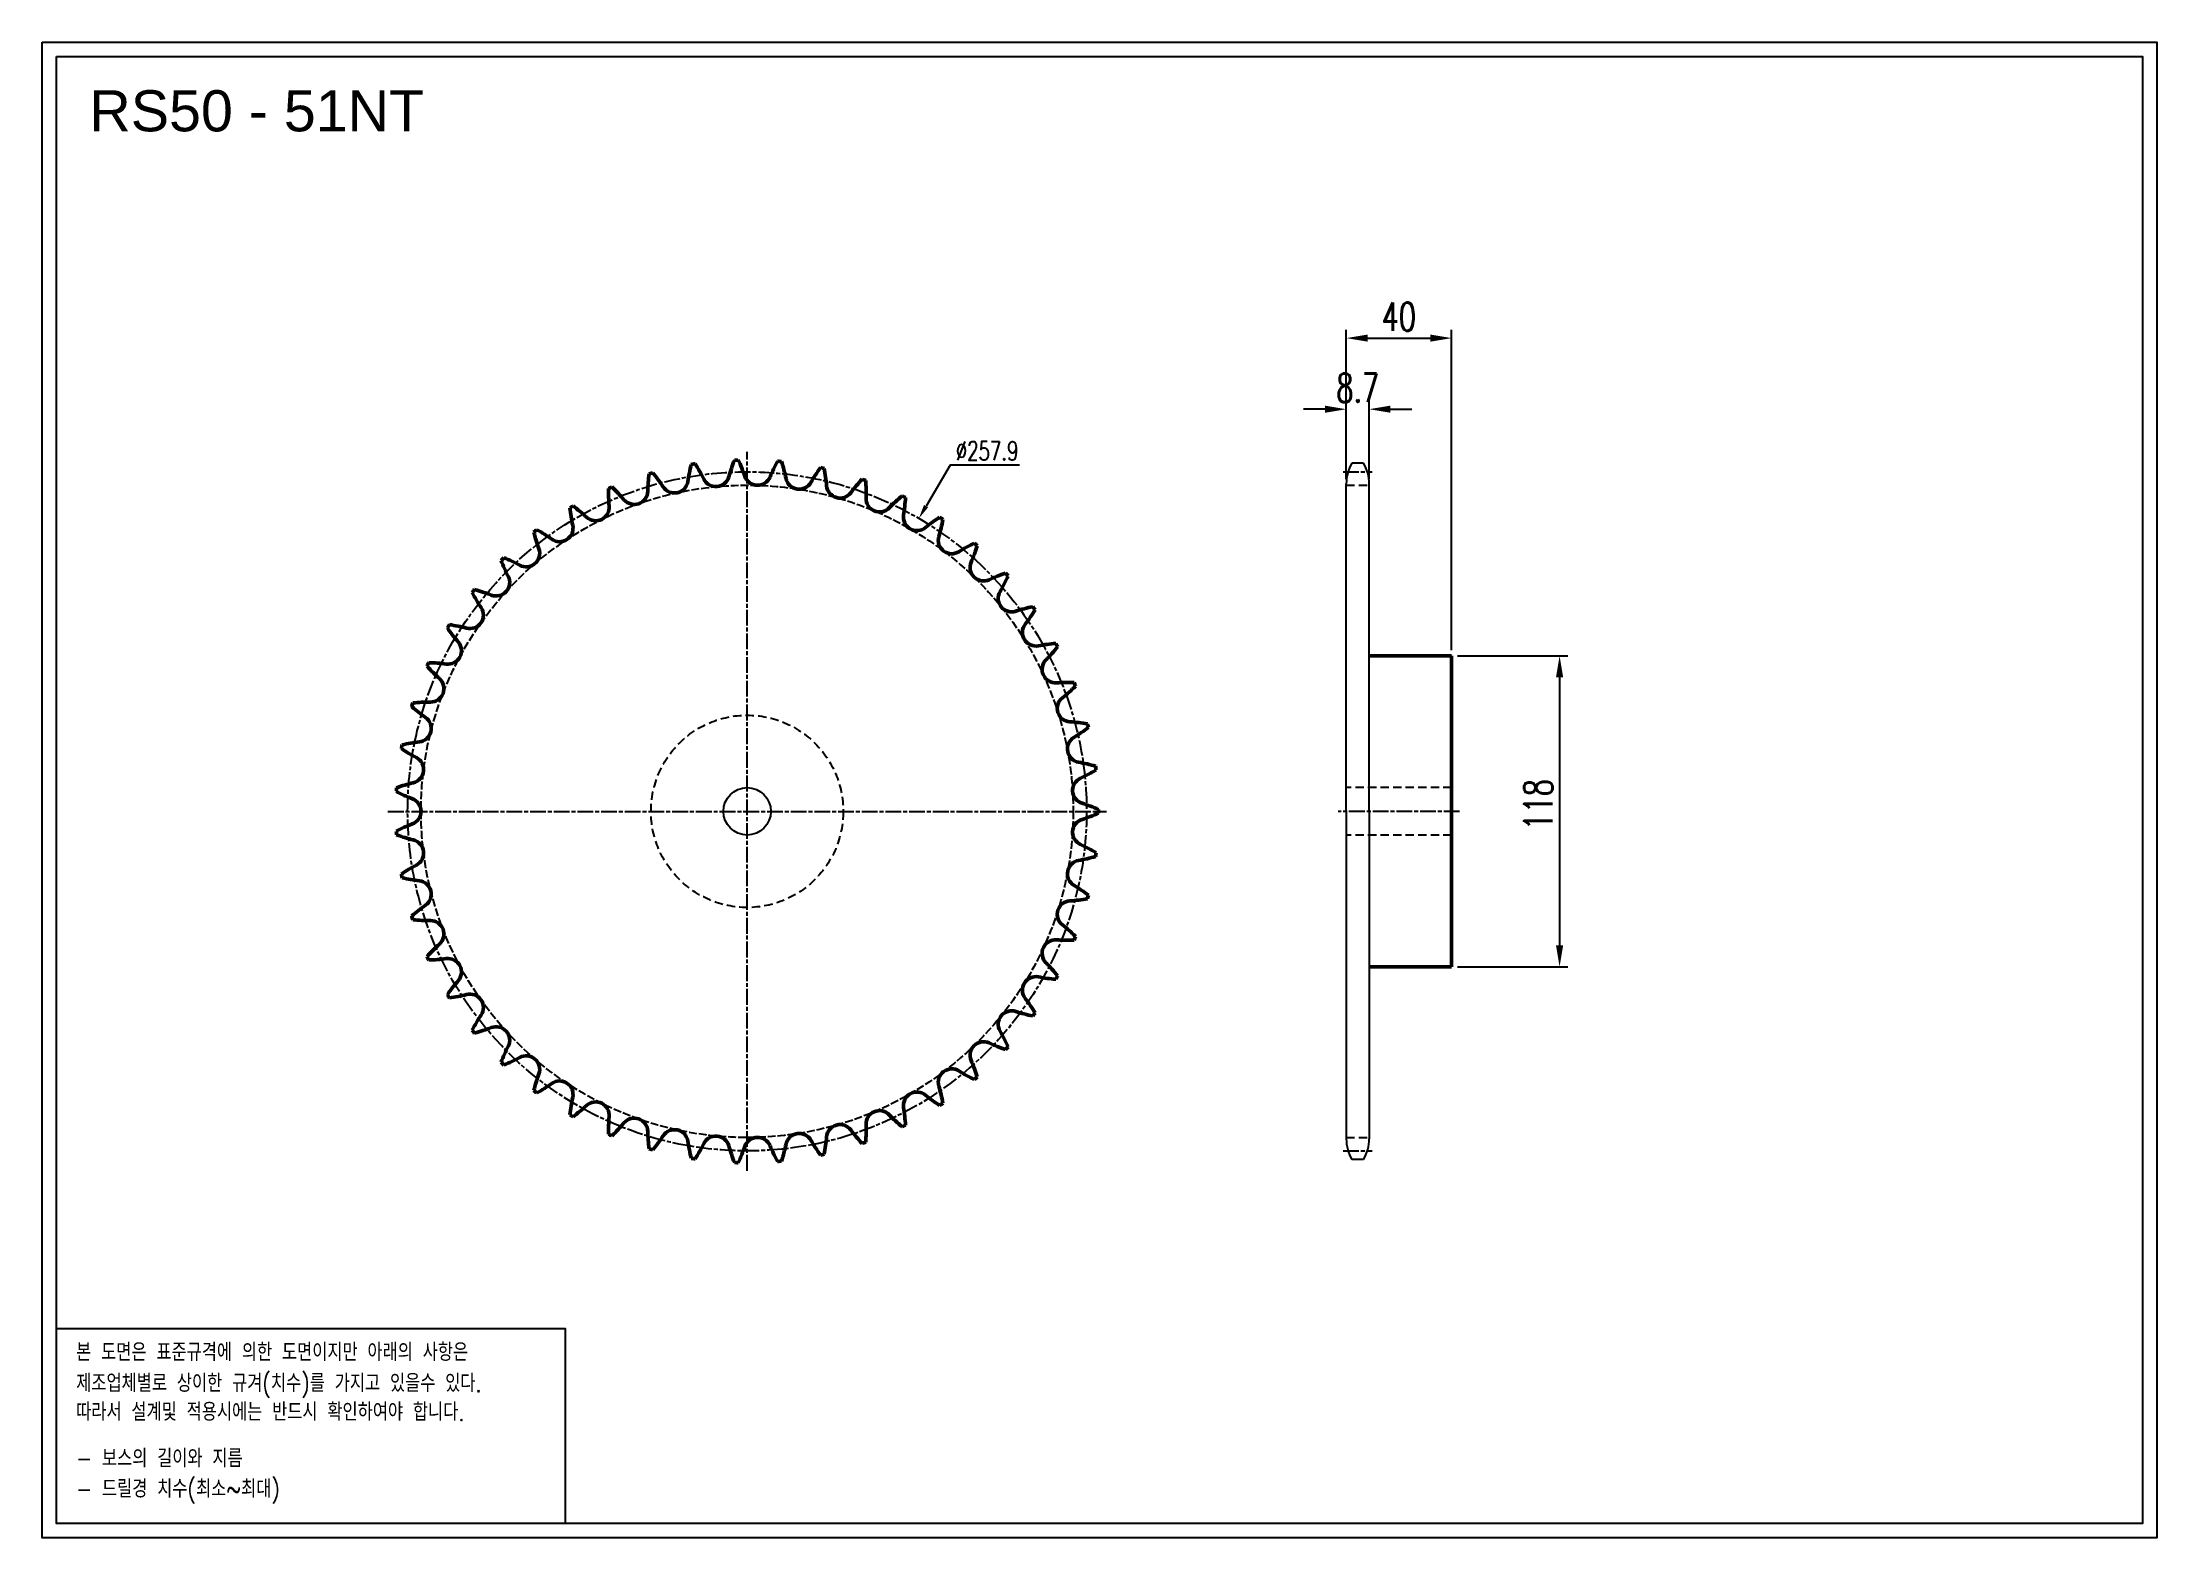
# Model space of a CAD drawing. Header units: millimetres. Extents: x 1075 to 1878, y 2321 to 2889.
import ezdxf

# ---------------------------------------------------------------- set-up
doc = ezdxf.new("R2010")
doc.units = ezdxf.units.MM
for name, pattern in [('AM_ISO02W050', [7.5, 6, -1.5]), ('AM_ISO02W050x2', [3.75, 3, -0.75]), ('AM_ISO08W050', [18, 12, -1.5, 3, -1.5]), ('AM_ISO08W050x2', [9, 6, -0.75, 1.5, -0.75]), ('HIDDEN', [9.525, 6.35, -3.175])]:
    doc.linetypes.add(name, pattern=pattern)
for name, color, linetype, lineweight in [('20', 7, 'Continuous', 50), ('21', 6, 'AM_ISO02W050', 25), ('22', 30, 'AM_ISO08W050', 25), ('23', 40, 'AM_ISO08W050', 25), ('VIS', 7, 'Continuous', 50)]:
    doc.layers.add(name, color=color, linetype=linetype, lineweight=lineweight)
doc.layers.add('HL', color=2, linetype='HIDDEN')
doc.layers.add('S-DIM', color=7, linetype='Continuous')
doc.styles.add('HAN', font='ROMANS.shx', dxfattribs={"width": 0.7, "bigfont": 'whgtxt.shx'})
doc.styles.add('HSG', font='SIMPLEX.shx', dxfattribs={"width": 0.7, "bigfont": 'HSG.shx'})
doc.styles.get("Standard").update_dxf_attribs({"font": 'arial.ttf'})
doc.dimstyles.new('APP16', dxfattribs={"dimscale": 3, "dimtxt": 2.4, "dimasz": 1.8, "dimexe": 0.7, "dimexo": 0.5, "dimgap": 0.6, "dimtad": 1, "dimtoh": 1, "dimdec": 1, "dimrnd": 0.01, "dimzin": 9, "dimdsep": 46, "dimtxsty": 'HSG', "dimcen": 0, "dimclrd": 1, "dimclre": 1, "dimclrt": 256, "dimazin": 2, "dimtp": 1, "dimtm": 1, "dimtfac": 0.5, "dimtdec": 1, "dimtofl": 0, "dimtmove": 0, "dimatfit": 3, "dimfxl": 0, "dimtvp": 1, "dimtolj": 2, "dimlwd": -1, "dimlwe": -1, "dimarcsym": 0})
doc.dimstyles.new('APP23', dxfattribs={"dimscale": 4.5, "dimtxt": 2.4, "dimasz": 1.8, "dimexe": 0.7, "dimexo": 0.5, "dimgap": 0.6, "dimtad": 1, "dimtoh": 1, "dimdec": 1, "dimrnd": 0.01, "dimzin": 9, "dimdsep": 46, "dimtxsty": 'HSG', "dimcen": 0, "dimclrd": 1, "dimclre": 1, "dimclrt": 256, "dimazin": 2, "dimtp": 1, "dimtm": 1, "dimtfac": 0.5, "dimtdec": 1, "dimtix": 1, "dimtofl": 0, "dimtmove": 0, "dimatfit": 3, "dimfxl": 0, "dimtvp": 1, "dimtolj": 2, "dimlwd": -1, "dimlwe": -1, "dimarcsym": 0})

# ---------------------------------------------------------------- blocks, each defined once
blk = doc.blocks.new('*D1')
at = {"layer": 'Defpoints', "color": 0, "transparency": 16777216}
for p in [(1407.43, 2707.93), (1276.99, 2485.48)]:
    blk.add_point(p, dxfattribs=at)
at = {"layer": 'S-DIM', "color": 1, "transparency": 16777216}
for p, q in [((1419.32, 2728.19), (1410.17, 2712.59)), ((1445.6, 2728.19), (1419.32, 2728.19))]:
    blk.add_line(p, q, dxfattribs=at)
blk.add_solid([(1409.39, 2713.04), (1410.94, 2712.13), (1407.43, 2707.93)], dxfattribs=at)
at = {"layer": 'S-DIM', "transparency": 16777216, "insert": (1433.36, 2733.59), "char_height": 7.2, "attachment_point": 5, "style": 'HSG'}
blk.add_mtext('\\A2;∅257.9', dxfattribs=at)
blk = doc.blocks.new('*D2')
at = {"layer": 'Defpoints', "color": 0, "transparency": 16777216}
for p in [(1578.47, 2749.4), (1569.77, 2720.56), (1578.47, 2720.56)]:
    blk.add_point(p, dxfattribs=at)
at = {"layer": 'S-DIM', "color": 1, "transparency": 16777216}
for p, q in [((1561.67, 2749.4), (1553.57, 2749.4)), ((1569.77, 2722.81), (1569.77, 2752.55)), ((1578.47, 2722.81), (1578.47, 2752.55)), ((1586.57, 2749.4), (1594.67, 2749.4))]:
    blk.add_line(p, q, dxfattribs=at)
for points in [[(1561.67, 2750.75), (1561.67, 2748.05), (1569.77, 2749.4)], [(1586.57, 2750.75), (1586.57, 2748.05), (1578.47, 2749.4)]]:
    blk.add_solid(points, dxfattribs=at)
at = {"layer": 'S-DIM', "transparency": 16777216, "insert": (1574.12, 2757.5), "char_height": 10.8, "attachment_point": 5, "style": 'HSG'}
blk.add_mtext('\\A2;8.7', dxfattribs=at)
blk = doc.blocks.new('*D3')
at = {"layer": 'Defpoints', "color": 0, "transparency": 16777216}
for p in [(1609.77, 2776.4), (1569.77, 2720.56), (1609.77, 2655.7)]:
    blk.add_point(p, dxfattribs=at)
at = {"layer": 'S-DIM', "color": 1, "transparency": 16777216}
for p, q in [((1569.77, 2722.81), (1569.77, 2779.55)), ((1609.77, 2657.95), (1609.77, 2779.55)), ((1577.87, 2776.4), (1601.67, 2776.4))]:
    blk.add_line(p, q, dxfattribs=at)
for points in [[(1577.87, 2777.75), (1577.87, 2775.05), (1569.77, 2776.4)], [(1601.67, 2777.75), (1601.67, 2775.05), (1609.77, 2776.4)]]:
    blk.add_solid(points, dxfattribs=at)
at = {"layer": 'S-DIM', "transparency": 16777216, "insert": (1589.77, 2784.5), "char_height": 10.8, "attachment_point": 5, "style": 'HSG'}
blk.add_mtext('\\A2;40', dxfattribs=at)
blk = doc.blocks.new('*D4')
at = {"layer": 'Defpoints', "color": 0, "transparency": 16777216}
for p in [(1609.77, 2655.7), (1609.77, 2537.7), (1650.79, 2537.7)]:
    blk.add_point(p, dxfattribs=at)
at = {"layer": 'S-DIM', "color": 1, "transparency": 16777216}
for p, q in [((1612.02, 2655.7), (1653.94, 2655.7)), ((1650.79, 2647.6), (1650.79, 2545.8)), ((1612.02, 2537.7), (1653.94, 2537.7))]:
    blk.add_line(p, q, dxfattribs=at)
for points in [[(1649.44, 2647.6), (1652.14, 2647.6), (1650.79, 2655.7)], [(1649.44, 2545.8), (1652.14, 2545.8), (1650.79, 2537.7)]]:
    blk.add_solid(points, dxfattribs=at)
at = {"layer": 'S-DIM', "transparency": 16777216, "insert": (1642.69, 2599.2), "char_height": 10.8, "attachment_point": 5, "rotation": 90, "style": 'HSG'}
blk.add_mtext('\\A2;118', dxfattribs=at)

msp = doc.modelspace()

# ---------------------------------------------------------------- linework, layer by layer
for p, q in [((1576.34, 2728.95), (1571.9, 2728.95)), ((1569.77, 2596.7), (1569.77, 2721.01)), ((1578.47, 2596.7), (1578.47, 2721.01)), ((1569.77, 2596.7), (1569.77, 2472.39)), ((1578.47, 2596.7), (1578.47, 2472.39)), ((1576.34, 2464.46), (1571.9, 2464.46))]:
    msp.add_line(p, q)
for points in [[(1074.5, 2888.72), (1877.59, 2888.72), (1877.59, 2320.88), (1074.5, 2320.88)], [(1079.91, 2883.32), (1872.18, 2883.32), (1872.18, 2326.29), (1079.91, 2326.29)]]:
    msp.add_lwpolyline(points, close=True)
at = {"color": 6}
msp.add_lwpolyline([(1079.91, 2400.31), (1273.11, 2400.31), (1273.11, 2326.29), (1079.91, 2326.29)], close=True, dxfattribs=at)
msp.add_circle((1342.21, 2596.7), 9)
for centre, start, end in [((1585.64, 2721.01), 150, 180), ((1562.59, 2721.01), 0, 30), ((1585.64, 2472.39), 180, 210), ((1562.59, 2472.39), 330, 0)]:
    msp.add_arc(centre, 15.87, start, end)
at = {"layer": '20'}
for centre, radius, start, end in [((1369.07, 2716.57), 64.62, 172.62722, 178.52941), ((1342.21, 2596.7), 133.46, 105.56698, 106.19773), ((1256.28, 2684.48), 64.62, 33.23529, 39.13749), ((1383.59, 2712.36), 64.62, 165.5684, 171.47059), ((1342.21, 2596.7), 133.46, 98.50815, 99.13891), ((1267.72, 2694.37), 64.62, 26.17647, 32.07866), ((1330.31, 2725.14), 5.13, 206.17647, 344.41176), ((1397.49, 2706.4), 64.62, 158.50957, 164.41176), ((1342.21, 2596.7), 133.46, 91.44933, 92.08008), ((1280.28, 2702.79), 64.62, 19.11765, 25.01984), ((1346.18, 2725.63), 5.13, 199.11765, 337.35294), ((1410.55, 2698.77), 64.62, 151.45075, 157.35294), ((1342.21, 2596.7), 133.46, 84.39051, 85.02126), ((1293.79, 2709.59), 64.62, 12.05882, 17.96102), ((1362, 2724.16), 5.13, 192.05882, 330.29412), ((1422.58, 2689.6), 64.62, 144.39193, 150.29412), ((1342.21, 2596.7), 133.46, 77.33168, 77.96243), ((1308.03, 2714.69), 64.62, 5, 10.90219), ((1433.39, 2679.02), 64.62, 137.3331, 143.23529), ((1342.21, 2596.7), 133.46, 70.27286, 70.90361), ((1342.21, 2596.7), 133.46, 112.6258, 113.25655), ((1354.13, 2718.96), 64.62, 179.68604, 185.58824), ((1246.14, 2673.25), 64.62, 40.29412, 46.19631), ((1299.34, 2718.36), 5.13, 220.29412, 358.52941), ((1314.62, 2722.71), 5.13, 213.23529, 351.47059), ((1377.51, 2720.77), 5.13, 185, 323.23529), ((1322.79, 2717.99), 64.62, 357.94118, 3.84337), ((1392.49, 2715.49), 5.13, 177.94118, 316.17647), ((1442.81, 2667.19), 64.62, 130.27428, 136.17647), ((1342.21, 2596.7), 133.46, 63.21404, 63.84479), ((1337.84, 2719.46), 64.62, 350.88235, 356.78454), ((1342.21, 2596.7), 133.46, 119.68462, 120.31538), ((1339.02, 2719.5), 64.62, 186.74487, 192.64706), ((1237.46, 2660.87), 64.62, 47.35294, 53.25513), ((1284.72, 2712.17), 5.13, 227.35294, 5.58824), ((1406.71, 2708.41), 5.13, 170.88235, 309.11765), ((1450.71, 2654.3), 64.62, 123.21546, 129.11765), ((1352.96, 2719.07), 64.62, 343.82353, 349.72572), ((1342.21, 2596.7), 133.46, 56.15521, 56.78596), ((1342.21, 2596.7), 133.46, 126.74345, 127.3742), ((1323.95, 2718.18), 64.62, 193.80369, 199.70588), ((1230.37, 2647.51), 64.62, 54.41176, 60.31396), ((1270.96, 2704.23), 5.13, 234.41176, 12.64706), ((1419.94, 2699.64), 5.13, 163.82353, 302.05882), ((1456.97, 2640.53), 64.62, 116.15663, 122.05882), ((1342.21, 2596.7), 133.46, 49.09639, 49.72714), ((1342.21, 2596.7), 133.46, 133.80227, 134.43302), ((1309.16, 2715.01), 64.62, 200.86251, 206.76471), ((1224.98, 2633.38), 64.62, 61.47059, 67.37278), ((1258.29, 2694.66), 5.13, 241.47059, 19.70588), ((1432, 2689.31), 5.13, 156.76471, 295), ((1367.91, 2716.82), 64.62, 336.76471, 342.6669), ((1246.89, 2683.6), 5.13, 248.52941, 26.76471), ((1461.48, 2626.09), 64.62, 109.09781, 115), ((1382.48, 2712.75), 64.62, 329.70588, 335.60807), ((1342.21, 2596.7), 133.46, 42.03757, 42.66832), ((1342.21, 2596.7), 133.46, 140.86109, 141.49185), ((1294.88, 2710.05), 64.62, 207.92134, 213.82353), ((1221.36, 2618.69), 64.62, 68.52941, 74.4316), ((1442.7, 2677.57), 5.13, 149.70588, 287.94118), ((1464.19, 2611.21), 64.62, 102.03898, 107.94118), ((1342.21, 2596.7), 133.46, 34.97874, 35.60949), ((1342.21, 2596.7), 133.46, 147.91992, 148.55067), ((1281.31, 2703.38), 64.62, 214.98016, 220.88235), ((1219.57, 2603.68), 64.62, 75.58824, 81.49043), ((1236.93, 2671.23), 5.13, 255.58824, 33.82353), ((1451.88, 2664.61), 5.13, 142.64706, 280.88235), ((1396.44, 2706.92), 64.62, 322.64706, 328.54925), ((1228.57, 2657.73), 5.13, 262.64706, 40.88235), ((1465.05, 2596.11), 64.62, 94.98016, 100.88235), ((1409.57, 2699.43), 64.62, 315.58824, 321.49043), ((1342.21, 2596.7), 133.46, 27.91992, 28.55067), ((1342.21, 2596.7), 133.46, 154.97874, 155.60949), ((1268.66, 2695.08), 64.62, 222.03898, 227.94118), ((1219.65, 2588.55), 64.62, 82.64706, 88.54925), ((1459.39, 2650.62), 5.13, 135.58824, 273.82353), ((1221.93, 2643.3), 5.13, 269.70588, 47.94118), ((1464.04, 2581.02), 64.62, 87.92134, 93.82353), ((1421.68, 2690.37), 64.62, 308.52941, 314.4316), ((1342.21, 2596.7), 133.46, 20.86109, 21.49185), ((1342.21, 2596.7), 133.46, 162.03757, 162.66832), ((1257.13, 2685.3), 64.62, 229.09781, 235), ((1221.58, 2573.55), 64.62, 89.70588, 95.60807), ((1465.13, 2635.81), 5.13, 128.52941, 266.76471), ((1217.12, 2628.17), 5.13, 276.76471, 55), ((1461.19, 2566.17), 64.62, 80.86251, 86.76471), ((1432.59, 2679.89), 64.62, 301.47059, 307.37278), ((1342.21, 2596.7), 133.46, 13.80227, 14.43302), ((1342.21, 2596.7), 133.46, 169.09639, 169.72714), ((1246.88, 2674.17), 64.62, 236.15663, 242.05882), ((1225.34, 2558.9), 64.62, 96.76471, 102.6669), ((1469, 2620.4), 5.13, 121.47059, 259.70588), ((1214.2, 2612.55), 5.13, 283.82353, 62.05882), ((1456.54, 2551.78), 64.62, 73.80369, 79.70588), ((1442.13, 2668.16), 64.62, 294.41176, 300.31396), ((1342.21, 2596.7), 133.46, 6.74345, 7.3742), ((1342.21, 2596.7), 133.46, 176.15521, 176.78596), ((1238.09, 2661.87), 64.62, 243.21546, 249.11765), ((1230.87, 2544.83), 64.62, 103.82353, 109.72572), ((1470.96, 2604.64), 5.13, 114.41176, 252.64706), ((1213.22, 2596.7), 5.13, 290.88235, 69.11765), ((1450.15, 2538.07), 64.62, 66.74487, 72.64706), ((1450.15, 2655.34), 64.62, 287.35294, 293.25513), ((1342.21, 2596.7), 133.46, 359.68462, 0.31538), ((1238.09, 2531.54), 64.62, 110.88235, 116.78454), ((1342.21, 2596.7), 133.46, 183.21404, 183.84479), ((1230.87, 2648.58), 64.62, 250.27428, 256.17647), ((1470.96, 2588.76), 5.13, 107.35294, 245.58824), ((1214.2, 2580.85), 5.13, 297.94118, 76.17647), ((1469, 2573), 5.13, 100.29412, 238.52941), ((1456.54, 2641.63), 64.62, 280.29412, 286.19631), ((1442.13, 2525.25), 64.62, 59.68604, 65.58824), ((1342.21, 2596.7), 133.46, 352.6258, 353.25655), ((1246.88, 2519.23), 64.62, 117.94118, 123.84337), ((1342.21, 2596.7), 133.46, 190.27286, 190.90361), ((1225.34, 2634.5), 64.62, 257.3331, 263.23529), ((1217.12, 2565.24), 5.13, 305, 83.23529), ((1465.13, 2557.6), 5.13, 93.23529, 231.47059), ((1461.19, 2627.24), 64.62, 273.23529, 279.13749), ((1432.59, 2513.51), 64.62, 52.62722, 58.52941), ((1342.21, 2596.7), 133.46, 345.56698, 346.19773), ((1257.13, 2508.11), 64.62, 125, 130.90219), ((1342.21, 2596.7), 133.46, 197.33168, 197.96243), ((1221.58, 2619.85), 64.62, 264.39193, 270.29412), ((1221.93, 2550.11), 5.13, 312.05882, 90.29412), ((1268.66, 2498.32), 64.62, 132.05882, 137.96102), ((1459.39, 2542.79), 5.13, 86.17647, 224.41176), ((1464.04, 2612.38), 64.62, 266.17647, 272.07866), ((1421.68, 2503.04), 64.62, 45.5684, 51.47059), ((1342.21, 2596.7), 133.46, 338.50815, 339.13891), ((1342.21, 2596.7), 133.46, 204.39051, 205.02126), ((1219.65, 2604.85), 64.62, 271.45075, 277.35294), ((1228.57, 2535.68), 5.13, 319.11765, 97.35294), ((1409.57, 2493.98), 64.62, 38.50957, 44.41176), ((1281.31, 2490.03), 64.62, 139.11765, 145.01984), ((1451.88, 2528.8), 5.13, 79.11765, 217.35294), ((1465.05, 2597.29), 64.62, 259.11765, 265.01984), ((1342.21, 2596.7), 133.46, 331.44933, 332.08008), ((1342.21, 2596.7), 133.46, 211.44933, 212.08008), ((1219.57, 2589.73), 64.62, 278.50957, 284.41176), ((1236.93, 2522.18), 5.13, 326.17647, 104.41176), ((1396.44, 2486.48), 64.62, 31.45075, 37.35294), ((1294.88, 2483.35), 64.62, 146.17647, 152.07866), ((1221.36, 2574.71), 64.62, 285.5684, 291.47059), ((1246.89, 2509.8), 5.13, 333.23529, 111.47059), ((1442.7, 2515.84), 5.13, 72.05882, 210.29412), ((1464.19, 2582.19), 64.62, 252.05882, 257.96102), ((1342.21, 2596.7), 133.46, 324.39051, 325.02126), ((1342.21, 2596.7), 133.46, 218.50815, 219.13891), ((1309.16, 2478.39), 64.62, 153.23529, 159.13749), ((1432, 2504.1), 5.13, 65, 203.23529), ((1461.48, 2567.31), 64.62, 245, 250.90219), ((1382.48, 2480.65), 64.62, 24.39193, 30.29412), ((1342.21, 2596.7), 133.46, 317.33168, 317.96243), ((1342.21, 2596.7), 133.46, 225.56698, 226.19773), ((1224.98, 2560.03), 64.62, 292.62722, 298.52941), ((1258.29, 2498.75), 5.13, 340.29412, 118.52941), ((1419.94, 2493.77), 5.13, 57.94118, 196.17647), ((1456.97, 2552.88), 64.62, 237.94118, 243.84337), ((1367.91, 2476.58), 64.62, 17.3331, 23.23529), ((1323.95, 2475.23), 64.62, 160.29412, 166.19631), ((1342.21, 2596.7), 133.46, 232.6258, 233.25655), ((1230.37, 2545.9), 64.62, 299.68604, 305.58824), ((1270.96, 2489.18), 5.13, 347.35294, 125.58824), ((1406.71, 2485), 5.13, 50.88235, 189.11765), ((1352.96, 2474.34), 64.62, 10.27428, 16.17647), ((1342.21, 2596.7), 133.46, 310.27286, 310.90361), ((1339.02, 2473.91), 64.62, 167.35294, 173.25513), ((1237.46, 2532.54), 64.62, 306.74487, 312.64706), ((1284.72, 2481.24), 5.13, 354.41176, 132.64706), ((1392.49, 2477.92), 5.13, 43.82353, 182.05882), ((1337.84, 2473.94), 64.62, 3.21546, 9.11765), ((1450.71, 2539.11), 64.62, 230.88235, 236.78454), ((1342.21, 2596.7), 133.46, 303.21404, 303.84479), ((1342.21, 2596.7), 133.46, 239.68462, 240.31538), ((1354.13, 2474.45), 64.62, 174.41176, 180.31396), ((1342.21, 2596.7), 133.46, 246.74345, 247.3742), ((1246.14, 2520.15), 64.62, 313.80369, 319.70588), ((1299.34, 2475.05), 5.13, 1.47059, 139.70588), ((1369.07, 2476.84), 64.62, 181.47059, 187.37278), ((1256.28, 2508.93), 64.62, 320.86251, 326.76471), ((1314.62, 2470.7), 5.13, 8.52941, 146.76471), ((1362, 2469.24), 5.13, 29.70588, 167.94118), ((1377.51, 2472.64), 5.13, 36.76471, 175), ((1433.39, 2514.39), 64.62, 216.76471, 222.6669), ((1322.79, 2475.41), 64.62, 356.15663, 2.05882), ((1442.81, 2526.21), 64.62, 223.82353, 229.72572), ((1342.21, 2596.7), 133.46, 296.15521, 296.78596), ((1342.21, 2596.7), 133.46, 253.80227, 254.43302), ((1383.59, 2481.05), 64.62, 188.52941, 194.4316), ((1267.72, 2499.03), 64.62, 327.92134, 333.82353), ((1330.31, 2468.27), 5.13, 15.58824, 153.82353), ((1397.49, 2487.01), 64.62, 195.58824, 201.49043), ((1280.28, 2490.62), 64.62, 334.98016, 340.88235), ((1346.18, 2467.78), 5.13, 22.64706, 160.88235), ((1410.55, 2494.63), 64.62, 202.64706, 208.54925), ((1293.79, 2483.81), 64.62, 342.03898, 347.94118), ((1422.58, 2503.81), 64.62, 209.70588, 215.60807), ((1342.21, 2596.7), 133.46, 282.03757, 282.66832), ((1308.03, 2478.72), 64.62, 349.09781, 355), ((1342.21, 2596.7), 133.46, 289.09639, 289.72714), ((1342.21, 2596.7), 133.46, 260.86109, 261.49185), ((1342.21, 2596.7), 133.46, 267.91992, 268.55067), ((1342.21, 2596.7), 133.46, 274.97874, 275.60949)]:
    msp.add_arc(centre, radius, start, end, dxfattribs=at)
at = {"layer": '21', "linetype": 'AM_ISO02W050x2'}
msp.add_circle((1342.21, 2596.7), 123.86, dxfattribs=at)
at = {"layer": '22', "linetype": 'AM_ISO08W050x2'}
for p, q in [((1568.59, 2725.64), (1579.65, 2725.64)), ((1612.8, 2596.7), (1566.74, 2596.7)), ((1568.59, 2467.77), (1579.65, 2467.77))]:
    msp.add_line(p, q, dxfattribs=at)
msp.add_circle((1342.21, 2596.7), 128.94, dxfattribs=at)
at = {"layer": '23', "linetype": 'AM_ISO08W050x2'}
for p, q in [((1342.21, 2460.25), (1342.21, 2733.16)), ((1205.76, 2596.7), (1478.67, 2596.7))]:
    msp.add_line(p, q, dxfattribs=at)
at = {"layer": 'HL', "ltscale": 0.5}
for p, q in [((1569.77, 2720.56), (1578.47, 2720.56)), ((1609.77, 2605.7), (1569.77, 2605.7)), ((1609.77, 2587.7), (1569.77, 2587.7)), ((1569.77, 2472.85), (1578.47, 2472.85))]:
    msp.add_line(p, q, dxfattribs=at)
msp.add_circle((1342.21, 2596.7), 36.5, dxfattribs=at)
at = {"layer": 'VIS'}
for p, q in [((1609.77, 2655.7), (1578.47, 2655.7)), ((1609.77, 2655.7), (1609.77, 2537.7)), ((1609.77, 2537.7), (1578.47, 2537.7))]:
    msp.add_line(p, q, dxfattribs=at)

# ---------------------------------------------------------------- texts
msp.add_text('RS50 - 51NT', height=15.6).set_placement((1092.38, 2854.91))
at = {"color": 6, "style": 'HAN', "width": 0.8}
for s, p in [('본 도면은 표준규격에 의한 도면이지만 아래의 사항은', (1087.38, 2387.97)), ('제조업체별로 상이한 규겨(치수)를 가지고 있을수 있다.', (1087.38, 2376.2)), ('따라서 설계및 적용시에는 반드시 확인하여야 합니다.', (1087.38, 2365.27)), ('- 보스의 길이와 지름', (1087.38, 2347.65)), ('- 드릴경 치수(최소~최대)', (1087.38, 2336.08))]:
    msp.add_text(s, height=6.7931, dxfattribs=at).set_placement(p)

# ---------------------------------------------------------------- dimensions: what is measured, and where the dimension line sits
at = {"layer": 'S-DIM'}
dim = msp.add_linear_dim(base=(1609.77, 2776.4), p1=(1569.77, 2720.56), p2=(1609.77, 2655.7), dimstyle='APP23', dxfattribs=at)
dim.commit()
dim.dimension.update_dxf_attribs({"geometry": '*D3', "text_midpoint": (1589.77, 2784.5)})
dim = msp.add_linear_dim(base=(1578.47, 2749.4), p1=(1569.77, 2720.56), p2=(1578.47, 2720.56), dimstyle='APP23', dxfattribs=at)
dim.commit()
dim.dimension.update_dxf_attribs({"geometry": '*D2', "text_midpoint": (1574.12, 2749.4), "dimtype": 128})
at = {"layer": 'S-DIM', "color": 3}
dim = msp.add_diameter_dim_2p(p1=(1276.99, 2485.48), p2=(1407.43, 2707.93), dimstyle='APP16', dxfattribs=at)
dim.commit()
dim.dimension.update_dxf_attribs({"geometry": '*D1', "text_midpoint": (1433.36, 2728.19), "dimtype": 131})
at = {"layer": 'S-DIM'}
dim = msp.add_linear_dim(base=(1650.79, 2537.7), p1=(1609.77, 2655.7), p2=(1609.77, 2537.7), angle=90, dimstyle='APP23', dxfattribs=at)
dim.commit()
dim.dimension.update_dxf_attribs({"geometry": '*D4', "text_midpoint": (1650.79, 2599.2), "dimtype": 128})

doc.saveas('drawing.dxf')
